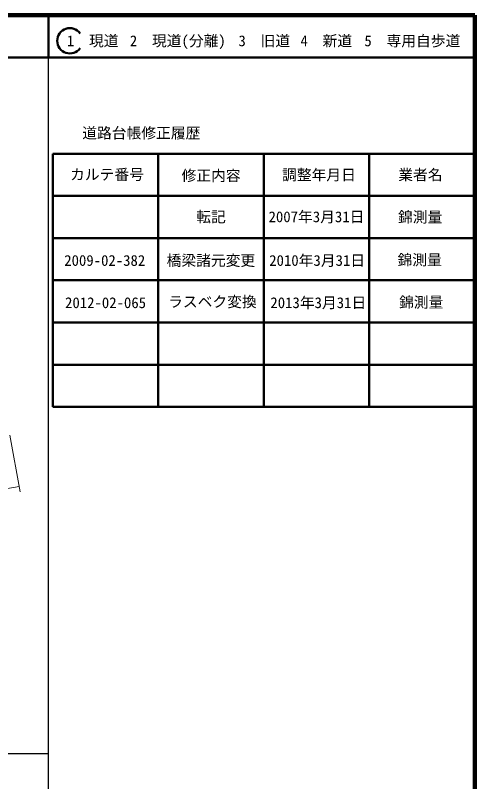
# Model space of a CAD drawing. Units: millimetres, scale not verified. Extents: x 62731 to 702731, y -59 to 359941.
# Drawn here: x 593835 to 702731, y 178298 to 359941 of the extents above; entities that cross this region are included whole.
import ezdxf
from ezdxf.enums import TextEntityAlignment as Align

# ---------------------------------------------------------------- set-up
doc = ezdxf.new("R2010")
doc.units = ezdxf.units.MM
doc.header["$LTSCALE"] = 1000
for name, color, linetype, lineweight in [('M-TTL', 2, 'Continuous', 140), ('M-TTL-BAND', 7, 'Continuous', 25), ('M-TTL-FRAM', 2, 'Continuous', 50), ('M-TTL-LINE', 7, 'Continuous', 50), ('S-BGD-HTXT', 6, 'Continuous', 13)]:
    doc.layers.add(name, color=color, linetype=linetype, lineweight=lineweight)
doc.layers.add('M-TTL-TXT', color=7, linetype='Continuous')
doc.styles.add('ＭＳ ゴシック', font='')
doc.styles.get('ＭＳ ゴシック').set_extended_font_data('MS Gothic')

msp = doc.modelspace()

# ---------------------------------------------------------------- linework, layer by layer
at = {"layer": 'M-TTL'}
for p, q in [((702731, 359941), (62731, 359941)), ((702731, -59), (702731, 359941))]:
    msp.add_line(p, q, dxfattribs=at)
at = {"layer": 'M-TTL-BAND'}
for p, q in [((601731, -59), (601731, 349941)), ((62731, 184941), (601731, 184941))]:
    msp.add_line(p, q, dxfattribs=at)
at = {"layer": 'M-TTL-FRAM'}
for p, q in [((602731, 327138), (602731, 267138)), ((602731, 327138), (702731, 327138)), ((602731, 267138), (702731, 267138))]:
    msp.add_line(p, q, dxfattribs=at)
at = {"layer": 'M-TTL-LINE'}
for p, q in [((601731, 359941), (601731, 349941)), ((62731, 349941), (702731, 349941)), ((627731, 327138), (627731, 267138)), ((652731, 327138), (652731, 267138)), ((677731, 327138), (677731, 267138)), ((602731, 317138), (702731, 317138)), ((602731, 307138), (702731, 307138)), ((602731, 297138), (702731, 297138)), ((602731, 287138), (702731, 287138)), ((602731, 277138), (702731, 277138))]:
    msp.add_line(p, q, dxfattribs=at)
msp.add_arc((606761, 353899), 3000, 35.68533, 324.31467, dxfattribs=at)
at = {"layer": 'S-BGD-HTXT'}
for p, q in [((592567, 260401), (594998, 246987)), ((594762, 248291), (390413, 212279))]:
    msp.add_line(p, q, dxfattribs=at)

# ---------------------------------------------------------------- texts
at = {"layer": 'M-TTL-TXT', "style": 'ＭＳ ゴシック'}
for s, p in [('1\u3000現道', (612179, 353899)), ('2\u3000現道(分離)', (632349, 353899)), ('3\u3000旧道', (652852, 353899)), ('4\u3000新道', (667555, 353899)), ('5\u3000専用自歩道', (687959, 353899)), ('道路台帳修正履歴', (623699, 332055)), ('カルテ番号', (615570, 322218)), ('修正内容', (640239, 321964)), ('調整年月日', (665819, 322138)), ('業者名', (689865, 322138)), ('転記', (640231, 312187)), ('2007年3月31日', (665231, 312187)), ('錦測量', (689807, 312130)), ('橋梁諸元変更', (640208, 301842)), ('2010年3月31日', (665384, 301842)), ('錦測量', (689702, 301985)), ('2009-02-382', (615032, 301842)), ('2012-02-065', (615225, 291825)), ('ラスベク変換', (640559, 292059)), ('2013年3月31日', (665658, 291825)), ('錦測量', (690054, 291942))]:
    msp.add_text(s, height=2566, dxfattribs=at).set_placement(p, align=Align.MIDDLE_CENTER)

doc.saveas('drawing.dxf')
